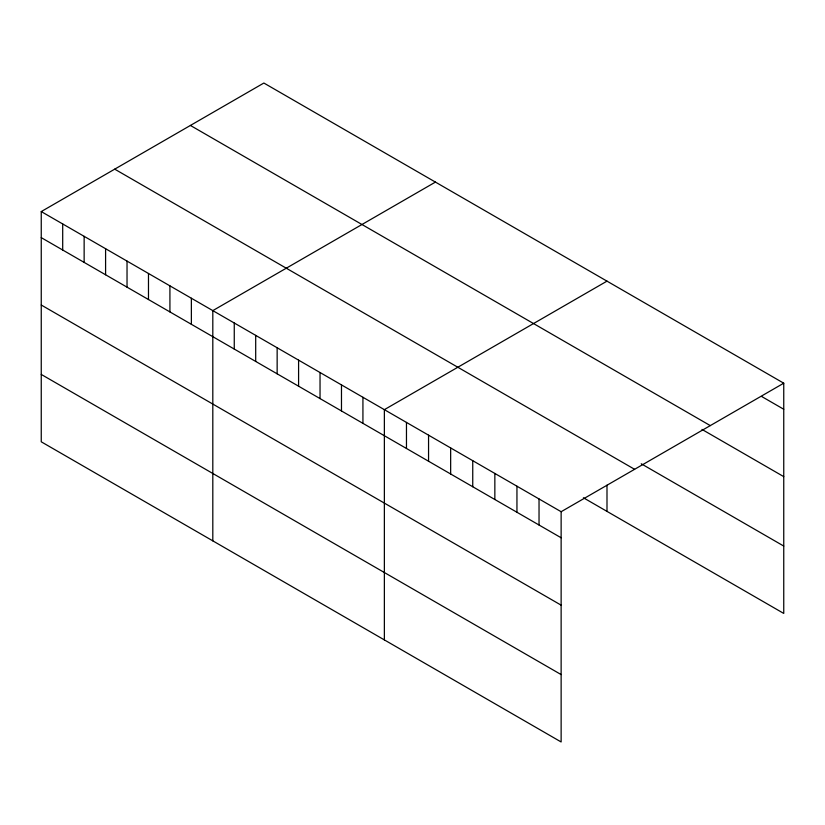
<?xml version="1.0" encoding="UTF-8"?>
<svg xmlns="http://www.w3.org/2000/svg" width="825" height="825" viewBox="0 0 825 825"><rect width="100%" height="100%" fill="white"/><g stroke="black" fill="none" stroke-linecap="round" stroke-linejoin="round"><path stroke-width="1.24" d="M41.25 211.571L561.134 511.717L561.134 741.964L41.25 441.808L41.25 211.571L263.866 83.036L783.75 383.192L783.75 613.429L583.399 497.764M435.435 182.088L212.809 310.623L212.809 540.86M606.994 281.139L384.368 409.664L384.368 639.911M561.134 511.717L783.75 383.192M761.65 396.495L783.75 409.252M190.41 125.452L710.284 425.607M702.003 429.433L783.75 476.633M641.242 463.774L783.75 546.057M114.716 169.156L634.59 469.301M41.25 237.631L561.134 537.776M41.25 305.013L561.134 605.158M41.25 374.426L561.134 674.582M606.994 485.183L606.994 511.376M539.034 498.96L539.034 525.02M516.945 486.203L516.945 512.263M494.845 473.447L494.845 499.507M472.746 460.69L472.746 486.75M450.656 447.934L450.656 473.993M428.557 435.177L428.557 461.237M406.467 422.421L406.467 448.48M362.928 397.289L362.928 423.349M341.478 384.904L341.478 410.963M320.038 372.529L320.038 398.588M298.588 360.143L298.588 386.203M277.148 347.758L277.148 373.818M255.698 335.383L255.698 361.443M234.259 322.998L234.259 349.058M191.369 298.238L191.369 324.297M169.919 285.852L169.919 311.912M148.479 273.477L148.479 299.537M127.029 261.092L127.029 287.152M105.59 248.717L105.59 274.777M84.14 236.332L84.14 262.391M62.7 223.946L62.7 250.006"/></g></svg>
